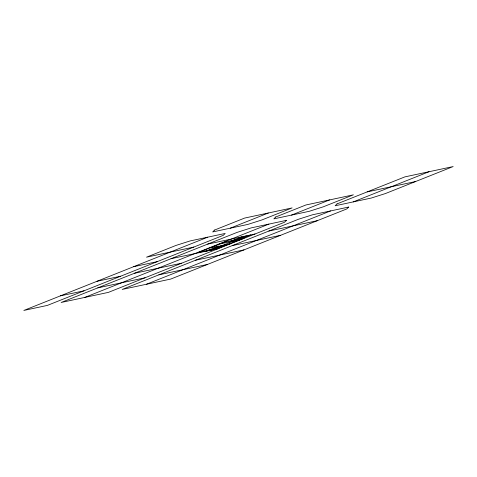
<?xml version="1.0" encoding="UTF-8"?>
<svg xmlns="http://www.w3.org/2000/svg" width="477" height="477" viewBox="0 0 477 477"><rect width="100%" height="100%" fill="white"/><g stroke="black" fill="none" stroke-linecap="round" stroke-linejoin="round"><path stroke-width="0.72" d="M207.662 237.188L23.85 310.432L47.378 305.405L223.308 235.322L225.192 233.444L190.108 240.939L175.995 245.428L146.534 257.175L193.805 247.08M230.248 228.185L268.342 213.004M84.769 297.427L268.855 224.112M291.483 215.103L329.637 199.905M242.072 236.765L230.749 241.273L243.693 238.512M210.154 250.27L221.477 245.762M235.066 240.354L246.388 235.847M212.509 249.423L233.503 241.064M214.471 249.346L225.794 244.838M239.376 239.43L250.699 234.922M146.445 284.256L330.597 210.923M353.218 201.908L428.996 171.732M367.183 191.891L415.509 181.564M207.632 244.123L255.016 234.004M268.843 231.047L317.223 220.714M219.682 244.015L239.919 239.692M210.023 247.861L218.657 246.019L205.843 251.188L218.788 248.428M217.16 246.681L230.105 243.92M133.602 266.697L157.207 261.652M171.01 258.707L218.383 248.589M232.186 245.637L280.607 235.304M97.028 281.275L120.609 276.231M134.395 273.297L181.725 263.179M195.528 260.233L243.968 249.894M60.448 295.847L83.994 290.815M97.779 287.881L145.05 277.781M158.853 274.835L207.352 264.479M214.525 230.069L212.676 231.935L247.819 224.428L261.933 219.939L292.085 207.924L244.618 218.072L214.525 230.069M275.736 216.987L273.846 218.871L309.114 211.335L323.221 206.845L353.379 194.837L305.894 204.979L275.736 216.987M286.468 220.35L284.578 222.228L108.392 292.377L61.139 302.472L237.129 232.371L251.242 227.875L286.468 220.35M337.048 203.888L335.158 205.766L371.303 198.044L385.392 193.561L453.15 166.568L404.866 176.889L337.048 203.888M348.675 207.06L346.785 208.938L170.736 279.069L122.195 289.432L298.399 219.277L312.513 214.787L348.675 207.06M224.363 242.155L198.7 252.369L218.919 248.052L244.582 237.838L224.363 242.155"/></g></svg>
